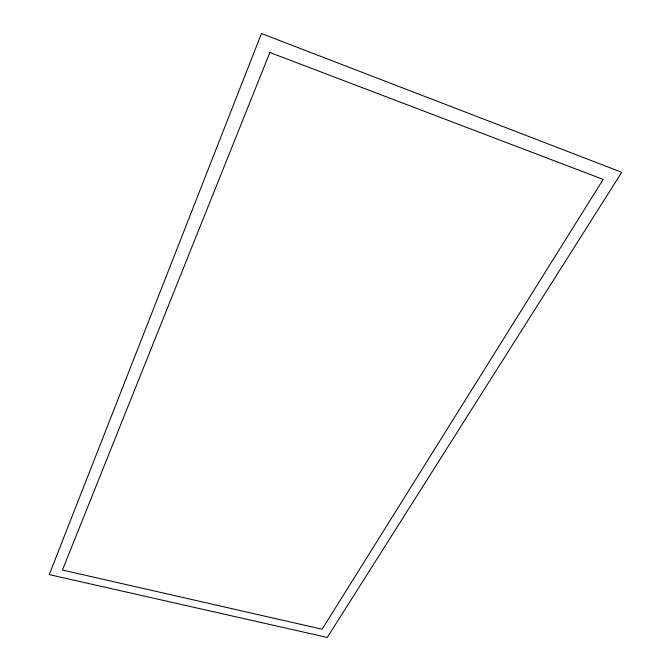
<?xml version="1.0" encoding="UTF-8"?>
<svg xmlns="http://www.w3.org/2000/svg" width="671" height="671" viewBox="0 0 671 671"><rect width="100%" height="100%" fill="white"/><g stroke="black" fill="none" stroke-linecap="round" stroke-linejoin="round"><path stroke-width="1.01" d="M261.455 33.55L49.243 574.619L327.272 637.45L621.757 172.279L261.455 33.55M269.876 52.489L62.437 570.031L322.105 629.222L603.179 179.409L269.876 52.489"/></g></svg>
